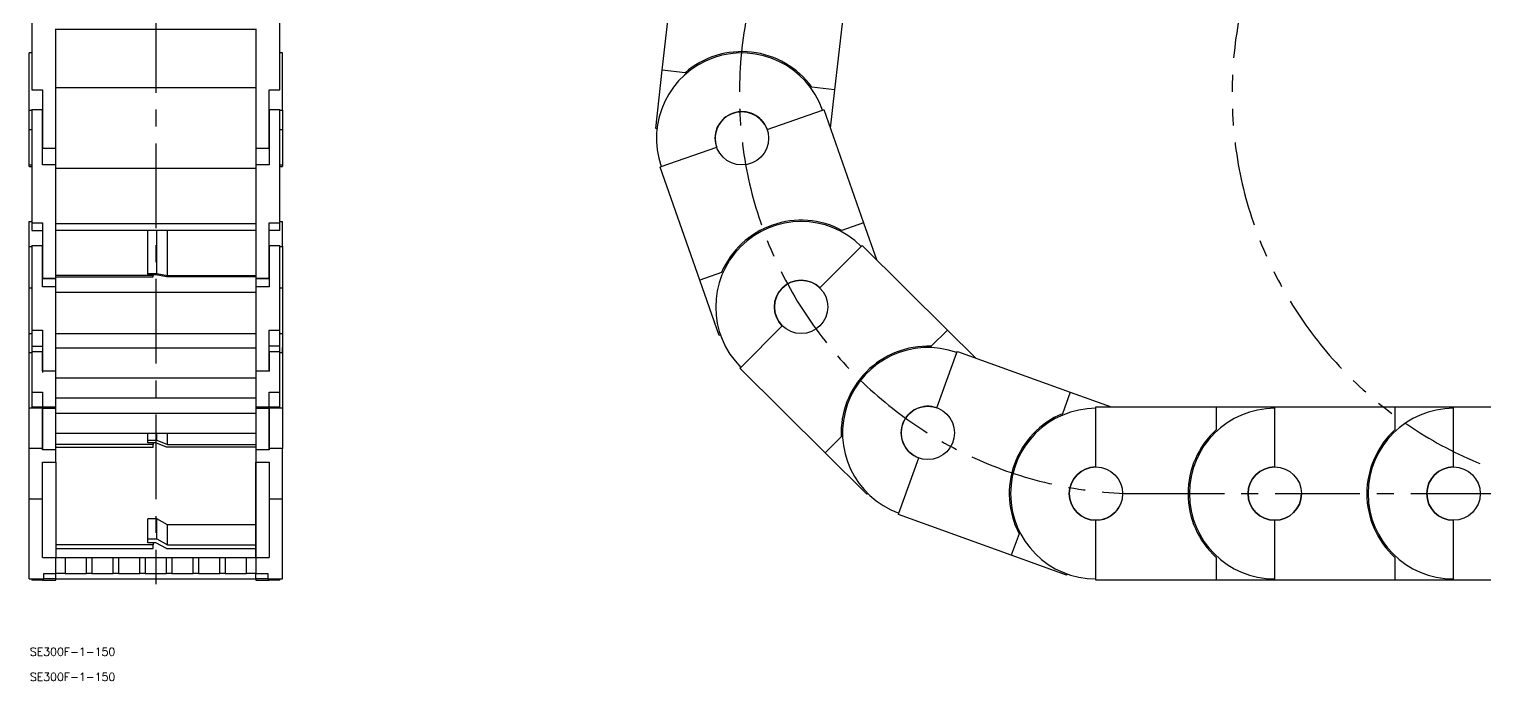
# Model space of a CAD drawing. Extents: x -235 to 865, y -503 to 95.
# Drawn here: x -235 to 311, y -503 to -258 of the extents above; entities that cross this region are included whole.
import ezdxf

# ---------------------------------------------------------------- set-up
doc = ezdxf.new("R2010")
doc.units = 0
doc.linetypes.add('CENTER', pattern=[50.8, 31.75, -6.35, 6.35, -6.35])
doc.linetypes.add('PHANTOM', pattern=[63.5, 31.75, -6.35, 6.35, -6.35, 6.35, -6.35])
doc.layers.get('0').update_dxf_attribs({"linetype": 'CONTINUOUS'})
doc.layers.add('CENTER', color=1, linetype='CONTINUOUS')
doc.styles.get("Standard").update_dxf_attribs({"font": 'txt.shx', "height": 3, "bigfont": 'bigfont.shx'})

# ---------------------------------------------------------------- blocks, each defined once
blk = doc.blocks.new('*U2')
at = {"color": 7, "linetype": 'CONTINUOUS'}
blk.add_text('SE300F-1-150', height=3, dxfattribs=at).set_placement((-234.55, -493.3))
blk = doc.blocks.new('*U3')
at = {"color": 7, "linetype": 'CONTINUOUS'}
blk.add_text('SE300F-1-150', height=3, dxfattribs=at).set_placement((-234.55, -502.72))

msp = doc.modelspace()

# ---------------------------------------------------------------- linework, layer by layer
at = {"color": 7, "linetype": 'CONTINUOUS'}
for p, q in [((2.477474, -273.728213), (7.545032, -229.014458)), ((-233.830106, -236.334265), (-233.830106, -281.04802)), ((-140.830106, -281.04802), (-140.830106, -236.334265)), ((72.131567, -236.334265), (67.064008, -281.04802)), ((-224.830106, -302.908078), (-224.830106, -258.194323)), ((-149.830106, -258.409612), (-224.830106, -258.409612)), ((-149.830106, -258.194323), (-149.830106, -302.908078)), ((-234.830106, -288.648602), (-234.830106, -267.248174)), ((-234.830106, -288.648602), (-234.830106, -267.248174)), ((-233.830106, -267.248174), (-234.830106, -267.248174)), ((-139.830106, -267.248174), (-140.830106, -267.248174)), ((-139.830106, -288.648602), (-139.830106, -267.248174)), ((0, -295.588271), (2.477474, -273.728213)), ((11.00116, -274.694231), (2.477474, -273.728213)), ((-233.830106, -281.04802), (-229.830106, -281.04802)), ((-229.830106, -281.04802), (-229.830106, -302.908078)), ((-149.830106, -280.269669), (-224.830106, -280.269669)), ((-144.830106, -302.908078), (-144.830106, -281.04802)), ((-144.830106, -281.04802), (-140.830106, -281.04802)), ((67.064008, -281.04802), (58.540322, -280.082002)), ((67.064008, -281.04802), (65.425093, -295.509031)), ((-234.830106, -295.935808), (-234.830106, -288.648602)), ((-234.830106, -288.648602), (-233.830106, -288.648602)), ((-233.830106, -288.482984), (-229.830106, -288.482984)), ((-233.830106, -288.482984), (-233.830106, -330.942631)), ((-229.830106, -309.241034), (-229.830106, -288.482984)), ((-144.830106, -288.482984), (-140.830106, -288.482984)), ((-144.830106, -288.482984), (-144.830106, -309.241034)), ((-140.830106, -330.942631), (-140.830106, -288.482984)), ((-140.830106, -288.648602), (-139.830106, -288.648602)), ((-139.830106, -288.648602), (-139.830106, -295.935808)), ((41.728745, -295.935808), (62.486795, -288.648602)), ((62.486795, -288.648602), (62.958568, -288.482984)), ((62.958568, -288.482984), (77.864217, -330.942631)), ((-139.830106, -289.311784), (-139.830106, -309.248174)), ((-139.830106, -289.311784), (-139.830106, -309.248174)), ((-234.830106, -309.248174), (-234.830106, -295.935808)), ((-234.830106, -309.248174), (-234.830106, -295.935808)), ((-234.830106, -295.935808), (-233.830106, -295.935808)), ((-140.830106, -295.935808), (-139.830106, -295.935808)), ((0.49682, -295.644577), (0, -295.588271)), ((-229.830106, -302.908078), (-224.830106, -302.908078)), ((-224.830106, -309.241034), (-224.830106, -302.908078)), ((-224.830106, -309.241034), (-224.830106, -302.908078)), ((-149.830106, -302.908078), (-144.830106, -302.908078)), ((-149.830106, -302.908078), (-149.830106, -309.241034)), ((-149.830106, -302.908078), (-149.830106, -309.241034)), ((2.099741, -309.847746), (22.85779, -302.56054)), ((-234.830106, -309.248174), (-233.830106, -309.248174)), ((-234.830106, -309.847746), (-234.830106, -309.248174)), ((-234.830106, -309.847746), (-233.830106, -309.847746)), ((-224.830106, -309.241034), (-229.830106, -309.241034)), ((-224.830106, -351.700681), (-224.830106, -309.241034)), ((-149.830106, -310.540899), (-224.830106, -310.540899)), ((-149.830106, -309.241034), (-149.830106, -351.700681)), ((-144.830106, -309.241034), (-149.830106, -309.241034)), ((-140.830106, -309.248174), (-139.830106, -309.248174)), ((-140.830106, -309.847746), (-139.830106, -309.847746)), ((-139.830106, -309.248174), (-139.830106, -309.847746)), ((1.627967, -310.013365), (2.099741, -309.847746)), ((16.533615, -352.473012), (1.627967, -310.013365)), ((-234.830106, -339.777862), (-234.830106, -330.465871)), ((-234.830106, -339.777862), (-234.830106, -330.465871)), ((-234.830106, -330.465871), (-233.830106, -330.465871)), ((-233.830106, -330.942631), (-229.830106, -330.942631)), ((-233.830106, -330.942631), (-233.830106, -333.784063)), ((-229.830106, -330.942631), (-229.830106, -351.700681)), ((-149.830106, -331.298949), (-224.830106, -331.298949)), ((-144.830106, -330.942631), (-140.830106, -330.942631)), ((-144.830106, -351.700681), (-144.830106, -330.942631)), ((-140.830106, -330.465871), (-139.830106, -330.465871)), ((-140.830106, -333.784063), (-140.830106, -330.942631)), ((-139.830106, -339.777862), (-139.830106, -330.465871)), ((-139.830106, -339.777862), (-139.830106, -330.465871)), ((77.864217, -330.942631), (69.770226, -333.784063)), ((77.864217, -330.942631), (82.684897, -344.674634)), ((-233.830106, -333.784063), (-229.830106, -333.784063)), ((-149.830106, -333.783224), (-224.830106, -333.783224)), ((-190.330106, -349.911333), (-190.330106, -333.783224)), ((-186.928182, -349.911333), (-186.928182, -333.783224)), ((-182.928182, -350.676292), (-182.928182, -333.783224)), ((-140.830106, -333.784063), (-144.830106, -333.784063)), ((-234.830106, -355.375868), (-234.830106, -339.777862)), ((-234.830106, -339.777862), (-233.830106, -339.777862)), ((-233.830106, -339.423362), (-229.830106, -339.423362)), ((-233.830106, -339.423362), (-233.830106, -371.157731)), ((-229.830106, -354.937942), (-229.830106, -339.423362)), ((-144.830106, -339.423362), (-140.830106, -339.423362)), ((-144.830106, -339.423362), (-144.830106, -354.937942)), ((-140.830106, -371.157731), (-140.830106, -339.423362)), ((-140.830106, -339.777862), (-139.830106, -339.777862)), ((-139.830106, -339.777862), (-139.830106, -355.375868)), ((61.538204, -355.375868), (77.052784, -339.777862)), ((77.052784, -339.777862), (77.405388, -339.423362)), ((77.405388, -339.423362), (109.310401, -371.157731)), ((-234.830106, -371.901348), (-234.830106, -352.465871)), ((-234.830106, -371.901348), (-234.830106, -352.465871)), ((-229.830106, -351.700681), (-224.830106, -351.700681)), ((-229.830106, -351.866299), (-224.830106, -351.866299)), ((-188.330106, -350.676292), (-224.830106, -350.676292)), ((-224.830106, -351.173146), (-188.330106, -351.173146)), ((-224.830106, -351.866299), (-224.830106, -351.700681)), ((-224.830106, -354.937942), (-224.830106, -351.866299)), ((-224.830106, -354.937942), (-224.830106, -351.866299)), ((-190.330106, -349.911333), (-186.928182, -349.911333)), ((-190.330106, -350.408188), (-190.330106, -349.911333)), ((-187.330106, -350.408188), (-190.330106, -350.408188)), ((-188.330106, -350.408188), (-188.330106, -350.676292)), ((-188.330106, -351.173146), (-188.330106, -350.676292)), ((-183.330106, -351.173146), (-187.330106, -350.408188)), ((-186.928182, -349.911333), (-182.928182, -350.676292)), ((-149.830106, -351.173146), (-183.330106, -351.173146)), ((-182.928182, -350.676292), (-149.830106, -350.676292)), ((-149.830106, -351.700681), (-144.830106, -351.700681)), ((-149.830106, -351.700681), (-149.830106, -351.866299)), ((-149.830106, -351.866299), (-149.830106, -386.633603)), ((-149.830106, -351.866299), (-149.830106, -386.633603)), ((-149.830106, -351.866299), (-144.830106, -351.866299)), ((-139.830106, -352.465871), (-139.830106, -371.901348)), ((-139.830106, -352.465871), (-139.830106, -371.901348)), ((24.627606, -349.63158), (16.533615, -352.473012)), ((23.820821, -373.231062), (16.533615, -352.473012)), ((-234.830106, -369.555874), (-234.830106, -355.375868)), ((-234.830106, -369.555874), (-234.830106, -355.375868)), ((-234.830106, -355.375868), (-233.830106, -355.375868)), ((-224.830106, -354.937942), (-229.830106, -354.937942)), ((-224.830106, -386.633603), (-224.830106, -354.937942)), ((-149.830106, -357.063047), (-224.830106, -357.063047)), ((-149.830106, -354.937942), (-149.830106, -386.633603)), ((-144.830106, -354.937942), (-149.830106, -354.937942)), ((-140.830106, -355.375868), (-139.830106, -355.375868)), ((31.919459, -385.15388), (47.43404, -369.555874)), ((-234.830106, -372.465871), (-234.830106, -371.901348)), ((-234.830106, -372.465871), (-234.830106, -371.901348)), ((-234.830106, -377.71482), (-234.830106, -372.465871)), ((-234.830106, -372.465871), (-233.830106, -372.465871)), ((-233.830106, -371.157731), (-229.830106, -371.157731)), ((-233.830106, -371.157731), (-233.830106, -377.239714)), ((-229.830106, -371.157731), (-229.830106, -386.672311)), ((-149.830106, -372.577627), (-224.830106, -372.577627)), ((-144.830106, -371.157731), (-140.830106, -371.157731)), ((-144.830106, -386.672311), (-144.830106, -371.157731)), ((-140.830106, -377.239714), (-140.830106, -371.157731)), ((-140.830106, -372.465871), (-139.830106, -372.465871)), ((-139.830106, -371.901348), (-139.830106, -372.465871)), ((-139.830106, -371.901348), (-139.830106, -372.465871)), ((-139.830106, -372.465871), (-139.830106, -379.622101)), ((24.292595, -373.065443), (23.820821, -373.231062)), ((109.310401, -371.157731), (103.260947, -377.239714)), ((109.310401, -371.157731), (119.807435, -381.598622)), ((-234.830106, -379.622101), (-234.830106, -377.71482)), ((-234.830106, -379.622101), (-234.830106, -377.71482)), ((-234.830106, -400.310845), (-234.830106, -379.622101)), ((-234.830106, -379.622101), (-233.830106, -379.622101)), ((-233.830106, -377.239714), (-233.830106, -399.714825)), ((-233.830106, -377.239714), (-233.830106, -399.714825)), ((-233.830106, -377.239714), (-229.830106, -377.239714)), ((-233.830106, -379.151902), (-229.830106, -379.151902)), ((-233.830106, -379.151902), (-233.830106, -394.455381)), ((-229.830106, -386.633603), (-229.830106, -379.151902)), ((-229.830106, -379.622042), (-229.830106, -386.633603)), ((-229.830106, -379.622045), (-229.830106, -387.026811)), ((-149.830106, -377.895129), (-224.830106, -377.895129)), ((-140.830106, -377.239714), (-144.830106, -377.239714)), ((-144.830106, -379.151902), (-140.830106, -379.151902)), ((-144.830106, -379.151902), (-144.830106, -386.633603)), ((-140.830106, -399.703723), (-140.830106, -377.239714)), ((-140.830106, -377.716583), (-140.830106, -377.239714)), ((-140.830106, -394.455381), (-140.830106, -379.151902)), ((-140.830106, -379.622101), (-139.830106, -379.622101)), ((-139.830106, -379.622101), (-139.830106, -377.71482)), ((-139.830106, -379.622101), (-139.830106, -377.71482)), ((-139.830106, -379.622101), (-139.830106, -400.310845)), ((105.389914, -400.310845), (112.871615, -379.622101)), ((112.871615, -379.622101), (113.041653, -379.151902)), ((113.041653, -379.151902), (155.35954, -394.455381)), ((-224.830106, -386.633603), (-229.830106, -386.633603)), ((-224.830106, -401.937082), (-224.830106, -386.633603)), ((-149.830106, -386.633603), (-149.830106, -400.5)), ((-144.830106, -386.633603), (-149.830106, -386.633603)), ((-149.830106, -386.672311), (-149.830106, -387.026811)), ((-149.830106, -387.026811), (-149.830106, -400.5)), ((-149.830106, -387.026811), (-149.830106, -400.5)), ((31.566855, -385.508381), (31.919459, -385.15388)), ((63.471868, -417.242749), (31.566855, -385.508381)), ((-149.830106, -389.154635), (-224.830106, -389.154635)), ((-233.830106, -394.455381), (-233.830106, -400)), ((-233.830106, -394.455381), (-229.830106, -394.455381)), ((-229.830106, -394.455381), (-229.830106, -400.5)), ((-149.830106, -396.636336), (-224.830106, -396.636336)), ((-144.830106, -400), (-144.830106, -394.455381)), ((-144.830106, -394.455381), (-140.830106, -394.455381)), ((-140.830106, -400), (-140.830106, -394.455381)), ((155.35954, -394.455381), (152.442271, -402.522348)), ((155.35954, -394.455381), (170.691776, -400)), ((-234.830106, -400.310845), (-233.830106, -400.310845)), ((-234.830106, -400.5), (-234.830106, -400.310845)), ((-234.830106, -400.5), (-234.830106, -400.310845)), ((-229.830106, -400.5), (-234.830106, -400.5)), ((-234.830106, -415.517955), (-234.830106, -400.5)), ((-233.830106, -400), (-229.830106, -400)), ((-233.830106, -400), (-233.830106, -400.5)), ((-229.830106, -399.955132), (-229.830106, -416.037546)), ((-229.830106, -400), (-224.830106, -400)), ((-229.830106, -400), (-229.830106, -400.5)), ((-229.830106, -400.5), (-224.830106, -400.5)), ((-229.830106, -415.517955), (-229.830106, -400.5)), ((-224.830106, -400.5), (-224.830106, -400)), ((-224.830106, -416.037546), (-224.830106, -400.5)), ((-224.830106, -416.037546), (-224.830106, -400.5)), ((-224.830106, -416.037546), (-224.830106, -400.5)), ((-149.830106, -402.5), (-224.830106, -402.5)), ((-149.830106, -400), (-144.830106, -400)), ((-149.830106, -400), (-149.830106, -400.5)), ((-149.830106, -400.5), (-149.830106, -456.499918)), ((-149.830106, -400.5), (-144.830106, -400.5)), ((-144.830106, -400), (-140.830106, -400)), ((-144.830106, -400.5), (-144.830106, -400)), ((-144.830106, -416.037546), (-144.830106, -400.454839)), ((-139.830106, -400.5), (-144.830106, -400.5)), ((-144.830106, -400.5), (-144.830106, -415.517955)), ((-140.830106, -400.5), (-140.830106, -400)), ((-140.830106, -400.310845), (-139.830106, -400.310845)), ((-139.830106, -400.310845), (-139.830106, -415.517955)), ((-139.830106, -400.5), (-139.830106, -415.517955)), ((164.995772, -400), (209.995772, -400)), ((164.995772, -400.5), (164.995772, -400)), ((164.995772, -422.5), (164.995772, -400.5)), ((209.995772, -400), (231.995772, -400)), ((209.995772, -400), (209.995772, -408.578253)), ((231.995772, -400), (276.995772, -400)), ((231.995772, -400.5), (231.995772, -400)), ((231.995772, -422.5), (231.995772, -400.5)), ((276.995772, -400), (298.995772, -400)), ((276.995772, -400), (276.995772, -408.578253)), ((298.995772, -400), (343.995772, -400)), ((298.995772, -400.5), (298.995772, -400)), ((298.995772, -422.5), (298.995772, -400.5)), ((-149.830106, -410), (-224.830106, -410)), ((-188.330106, -414.054144), (-224.830106, -414.054144)), ((-190.330106, -412.416778), (-190.330106, -410)), ((-190.330106, -412.416778), (-186.928182, -412.416778)), ((-190.330106, -413.480278), (-190.330106, -412.416778)), ((-187.330106, -413.480278), (-190.330106, -413.480278)), ((-188.330106, -413.480278), (-188.330106, -414.054144)), ((-188.330106, -415.117644), (-188.330106, -414.054144)), ((-183.330106, -415.117644), (-187.330106, -413.480278)), ((-186.928182, -412.416778), (-186.928182, -410)), ((-186.928182, -412.416778), (-182.928182, -414.054144)), ((-182.928182, -414.054144), (-182.928182, -410)), ((-182.928182, -414.054144), (-149.830106, -414.054144)), ((69.521322, -411.160766), (63.471868, -417.242749)), ((-229.830106, -415.517955), (-234.830106, -415.517955)), ((-234.830106, -434.5), (-234.830106, -415.517955)), ((-229.830106, -416.037546), (-229.830106, -415.517955)), ((-224.830106, -416.037546), (-229.830106, -416.037546)), ((-224.830106, -415.117644), (-188.330106, -415.117644)), ((-224.830106, -420.643594), (-224.830106, -416.037546)), ((-149.830106, -415.117644), (-183.330106, -415.117644)), ((-144.830106, -416.037546), (-149.830106, -416.037546)), ((-149.830106, -416.037546), (-149.830106, -420.643594)), ((-139.830106, -415.517955), (-144.830106, -415.517955)), ((-144.830106, -415.517955), (-144.830106, -416.037546)), ((-139.830106, -434.5), (-139.830106, -415.517955)), ((79.069874, -432.757329), (63.471868, -417.242749)), ((91.106667, -439.80754), (98.588368, -419.118795)), ((-229.830106, -434.5), (-229.830106, -420.643594)), ((-229.830106, -420.643594), (-224.830106, -420.643594)), ((-224.830106, -420.643594), (-224.830106, -456.5)), ((-149.830106, -456.5), (-149.830106, -420.643594)), ((-149.830106, -420.643594), (-144.830106, -420.643594)), ((-144.830106, -420.643594), (-144.830106, -434.5)), ((-234.830106, -434.5), (-229.830106, -434.5)), ((-234.830106, -464.5), (-234.830106, -434.5)), ((-229.830106, -456.5), (-229.830106, -434.5)), ((-144.830106, -434.5), (-139.830106, -434.5)), ((-144.830106, -434.5), (-144.830106, -456.5)), ((-139.830106, -464.5), (-139.830106, -434.5)), ((79.422479, -432.402829), (79.069874, -432.757329)), ((90.936628, -440.277738), (91.106667, -439.80754)), ((133.254515, -455.581217), (90.936628, -440.277738)), ((-186.928182, -441.996133), (-190.330106, -441.996133)), ((-190.330106, -449.477834), (-190.330106, -441.996133)), ((-182.928182, -444.167888), (-186.928182, -441.996133)), ((-186.928182, -449.477834), (-186.928182, -441.996133)), ((-149.830106, -444.167888), (-182.928182, -444.167888)), ((-182.928182, -451.649589), (-182.928182, -444.167888)), ((164.995772, -464.5), (164.995772, -442.5)), ((231.995772, -464.5), (231.995772, -442.5)), ((298.995772, -464.5), (298.995772, -442.5)), ((-188.330106, -451.649589), (-224.830106, -451.649589)), ((-190.330106, -449.477834), (-186.928182, -449.477834)), ((-190.330106, -450.88843), (-190.330106, -449.477834)), ((-187.330106, -450.88843), (-190.330106, -450.88843)), ((-188.330106, -450.88843), (-188.330106, -451.649589)), ((-188.330106, -453.060185), (-188.330106, -451.649589)), ((-183.330106, -453.060185), (-187.330106, -450.88843)), ((-186.928182, -449.477834), (-182.928182, -451.649589)), ((-182.928182, -451.649589), (-149.830106, -451.649589)), ((136.171784, -447.51425), (133.254515, -455.581217)), ((-229.830106, -456.5), (-224.830106, -456.5)), ((-224.830106, -453.060185), (-188.330106, -453.060185)), ((-224.830106, -456.5), (-221.330106, -456.5)), ((-224.830106, -462.5), (-224.830106, -456.5)), ((-221.330106, -456.5), (-213.330106, -456.5)), ((-221.330106, -456.5), (-221.330106, -462.5)), ((-213.330106, -456.5), (-211.330106, -456.5)), ((-213.330106, -462.5), (-213.330106, -456.5)), ((-211.330106, -456.5), (-203.330106, -456.5)), ((-211.330106, -456.5), (-211.330106, -462.5)), ((-203.330106, -456.5), (-201.330106, -456.5)), ((-203.330106, -462.5), (-203.330106, -456.5)), ((-201.330106, -456.5), (-193.330106, -456.5)), ((-201.330106, -456.5), (-201.330106, -462.5)), ((-193.330106, -456.5), (-191.330106, -456.5)), ((-193.330106, -462.5), (-193.330106, -456.5)), ((-191.330106, -456.5), (-183.330106, -456.5)), ((-191.330106, -456.5), (-191.330106, -462.5)), ((-183.330106, -453.060185), (-149.830106, -453.060185)), ((-183.330106, -456.5), (-181.330106, -456.5)), ((-183.330106, -462.5), (-183.330106, -456.5)), ((-181.330106, -456.5), (-173.330106, -456.5)), ((-181.330106, -456.5), (-181.330106, -462.5)), ((-173.330106, -456.5), (-171.330106, -456.5)), ((-173.330106, -462.5), (-173.330106, -456.5)), ((-171.330106, -456.5), (-163.330106, -456.5)), ((-171.330106, -456.5), (-171.330106, -462.5)), ((-163.330106, -456.5), (-161.330106, -456.5)), ((-163.330106, -462.5), (-163.330106, -456.5)), ((-161.330106, -456.5), (-153.330106, -456.5)), ((-161.330106, -456.5), (-161.330106, -462.5)), ((-153.330106, -456.5), (-149.830106, -456.5)), ((-153.330106, -462.5), (-153.330106, -456.5)), ((-149.830106, -456.5), (-144.830106, -456.5)), ((-149.830106, -456.5), (-149.830106, -462.5)), ((-149.830106, -456.99968), (-149.830106, -462.5)), ((153.943259, -463.062918), (133.254515, -455.581217)), ((209.995772, -456.421747), (209.995772, -465)), ((276.995772, -456.421747), (276.995772, -465)), ((-229.330106, -462.5), (-224.830106, -462.5)), ((-229.330106, -464.5), (-229.330106, -462.5)), ((-221.330106, -462.5), (-224.830106, -462.5)), ((-224.830106, -464.5), (-224.830106, -462.5)), ((-221.330106, -462.5), (-213.330106, -462.5)), ((-211.330106, -462.5), (-213.330106, -462.5)), ((-211.330106, -462.5), (-203.330106, -462.5)), ((-201.330106, -462.5), (-203.330106, -462.5)), ((-201.330106, -462.5), (-193.330106, -462.5)), ((-191.330106, -462.5), (-193.330106, -462.5)), ((-191.330106, -462.5), (-183.330106, -462.5)), ((-181.330106, -462.5), (-183.330106, -462.5)), ((-181.330106, -462.5), (-173.330106, -462.5)), ((-171.330106, -462.5), (-173.330106, -462.5)), ((-171.330106, -462.5), (-163.330106, -462.5)), ((-161.330106, -462.5), (-163.330106, -462.5)), ((-161.330106, -462.5), (-153.330106, -462.5)), ((-149.830106, -462.5), (-153.330106, -462.5)), ((-149.830106, -462.5), (-145.330106, -462.5)), ((-149.830106, -464.5), (-149.830106, -462.5)), ((-145.330106, -462.5), (-145.330106, -464.5)), ((154.113298, -462.592719), (153.943259, -463.062918)), ((-234.830106, -464.5), (-229.330106, -464.5)), ((-233.830106, -464.5), (-233.830106, -465)), ((-229.830106, -465), (-233.830106, -465)), ((-229.830106, -464.5), (-229.830106, -465)), ((-229.830106, -465), (-224.830106, -465)), ((-224.830106, -464.5), (-229.330106, -464.5)), ((-224.830106, -464.5), (-149.830106, -464.5)), ((-224.830106, -465), (-224.830106, -464.5)), ((-145.330106, -464.5), (-149.830106, -464.5)), ((-149.830106, -464.5), (-149.830106, -465)), ((-149.830106, -465), (-144.830106, -465)), ((-145.330106, -464.5), (-139.830106, -464.5)), ((-144.830106, -465), (-144.830106, -464.5)), ((-140.830106, -465), (-144.830106, -465)), ((-140.830106, -465), (-140.830106, -464.5)), ((164.995772, -465), (164.995772, -464.5)), ((209.995772, -465), (164.995772, -465)), ((231.995772, -465), (209.995772, -465)), ((231.995772, -465), (231.995772, -464.5)), ((276.995772, -465), (231.995772, -465)), ((298.995772, -465), (276.995772, -465)), ((298.995772, -465), (298.995772, -464.5)), ((343.995772, -465), (298.995772, -465))]:
    msp.add_line(p, q, dxfattribs=at)
for centre in [(32.293268, -299.248174), (32.293268, -299.248174), (54.486122, -362.465871), (54.486122, -362.465871), (101.989141, -409.71482), (101.989141, -409.71482), (164.995772, -432.5), (164.995772, -432.5), (231.995772, -432.5), (298.995772, -432.5)]:
    msp.add_circle(centre, 10, dxfattribs=at)
at = {"color": 3, "linetype": 'PHANTOM'}
msp.add_arc((365.995772, -282.5), 150, 90, 270, dxfattribs=at)
at = {"color": 7, "linetype": 'CONTINUOUS'}
for centre, radius, start, end in [((32.293268, -299.248174), 32, 19.343851, 199.343851), ((32.293268, -299.248174), 32, 19.343851, 199.343851), ((32.293268, -299.248174), 32.5, 36.137735, 130.930401), ((32.293268, -299.248174), 32.5, 36.137735, 130.930401), ((32.293268, -299.248174), 10, 19.343851, 199.343851), ((32.293268, -299.248174), 10, 19.343851, 199.343851), ((54.486122, -362.465871), 32, 45.153634, 225.153634), ((54.486122, -362.465871), 32, 45.153634, 225.153634), ((54.486122, -362.465871), 32.5, 61.947518, 156.740184), ((54.486122, -362.465871), 32.5, 61.947518, 156.740184), ((54.486122, -362.465871), 10, 45.153634, 225.153634), ((54.486122, -362.465871), 10, 45.153634, 225.153634), ((101.989141, -409.71482), 32.5, 87.757301, 182.549967), ((101.989141, -409.71482), 32.5, 87.757301, 182.549967), ((101.989141, -409.71482), 32, 70.118416, 250.118416), ((101.989141, -409.71482), 32, 70.118416, 250.118416), ((101.989141, -409.71482), 10, 70.118416, 250.118416), ((101.989141, -409.71482), 10, 70.118416, 250.118416), ((164.995772, -432.5), 32.5, 112.722083, 207.514749), ((164.995772, -432.5), 32.5, 112.722083, 207.514749), ((164.995772, -432.5), 32, 90, 270), ((231.995772, -432.5), 32, 90, 270), ((298.995772, -432.5), 32, 90, 270), ((231.995772, -432.5), 32.5, 132.603667, 227.396333), ((298.995772, -432.5), 32.5, 132.603667, 227.396333), ((164.995772, -432.5), 10, 90, 270), ((231.995772, -432.5), 10, 90, 270), ((298.995772, -432.5), 10, 90, 270), ((164.995772, -432.5), 10, 270, 340.118416), ((231.995772, -432.5), 10, 270, 0)]:
    msp.add_arc(centre, radius, start, end, dxfattribs=at)
at = {"layer": 'CENTER', "color": 1, "linetype": 'CENTER'}
for p, q in [((-187.330106, -98), (-187.330106, -466.5)), ((181.355331, -432.5), (595.995772, -432.5))]:
    msp.add_line(p, q, dxfattribs=at)
msp.add_arc((181.355331, -282.5), 150, 90, 270, dxfattribs=at)

# ---------------------------------------------------------------- block references
at = {"color": 7, "linetype": 'CONTINUOUS'}
for name in ['*U2', '*U3']:
    msp.add_blockref(name, (0, 0), dxfattribs=at)

doc.saveas('drawing.dxf')
